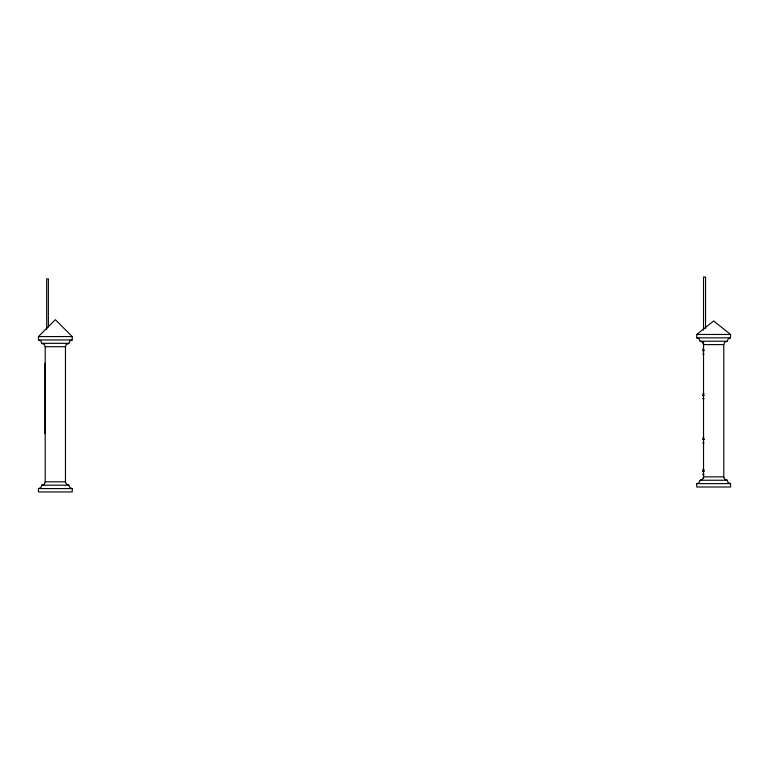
<?xml version="1.0" encoding="UTF-8"?>
<svg xmlns="http://www.w3.org/2000/svg" width="769" height="769" viewBox="0 0 769 769"><rect width="100%" height="100%" fill="white"/><g stroke="black" fill="none" stroke-linecap="round" stroke-linejoin="round"><path stroke-width="1.15" d="M41.824 485.201L40.853 487.604L38.45 488.575L38.45 491.949L72.228 491.949L72.228 488.575L69.825 487.604L68.854 485.201L66.172 483.874L65.471 481.817L65.471 346.704L66.172 344.647L68.854 343.33L69.825 340.917L72.228 339.946L72.228 336.572L55.339 319.683L38.45 336.572L38.45 339.946L40.853 340.917L41.824 343.33L44.506 344.647L45.208 346.704L45.208 481.817L44.218 484.21L41.824 485.201L68.854 485.201M723.792 476.867L703.529 476.867L702.558 479.27L700.146 480.25L698.838 482.942L696.772 483.624L696.772 486.998L730.55 486.998L730.55 483.624L728.147 482.653L727.176 480.25L724.475 478.943L723.792 476.867L723.792 344.608L724.763 342.195L727.176 341.225L728.483 338.533L730.55 337.851L730.55 334.467L713.661 320.961L696.772 334.467L696.772 337.851L698.838 338.533L700.146 341.225L702.558 342.195L703.529 344.608L723.792 344.608M696.772 334.467L730.55 334.467M38.45 336.572L72.228 336.572M696.772 337.851L730.55 337.851M38.45 339.946L72.228 339.946M700.146 341.225L727.176 341.225M41.824 343.33L68.854 343.33M45.208 346.704L65.471 346.704M702.712 349.184L704 349.184M702.712 350.529L703.923 350.529M702.693 350.731L703.962 350.731M702.693 354.115L703.962 354.115M702.712 393.786L704 393.786M702.712 395.131L703.923 395.131M702.693 395.333L703.962 395.333M702.693 398.717L703.962 398.717M702.712 437.974L704 437.974M702.712 439.32L704.135 439.32M702.693 439.532L704.125 439.532M702.693 442.906L703.962 442.906M702.712 469.599L704 469.599M702.712 470.955L704.135 470.955M702.693 471.157L704.125 471.157M702.693 474.531L703.962 474.531M700.146 480.25L727.176 480.25M45.208 481.817L65.471 481.817M696.772 483.624L730.55 483.624M38.45 488.575L72.228 488.575M705.558 328.574L705.558 277.051L703.529 277.051L703.529 330.055M703.529 342.051L703.529 478.52M48.37 326.998L48.37 278.868L46.688 278.868L46.688 329.324M44.996 363.276L44.996 433.697"/></g></svg>
